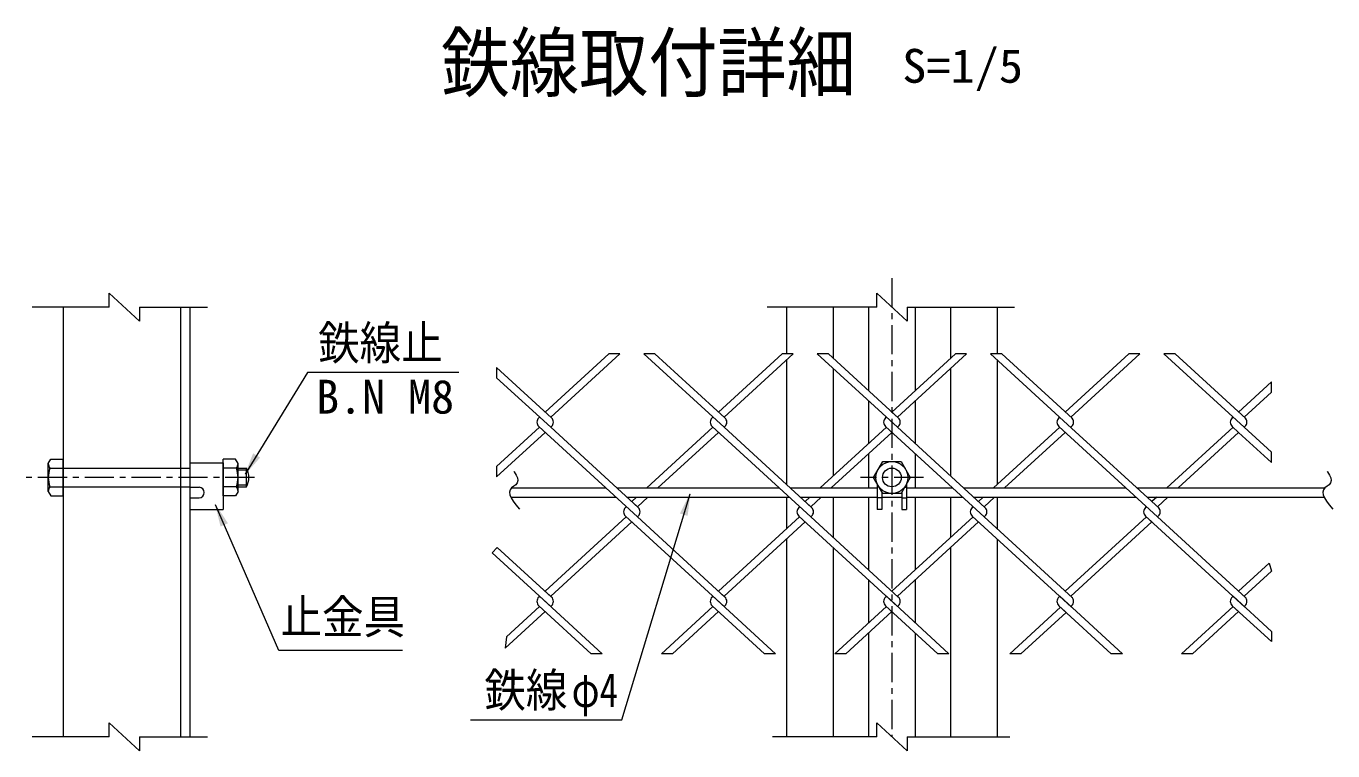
# Model space of a CAD drawing. Units: millimetres, scale not verified, with parts at other scales. Extents: x -4455 to 4455, y -3150 to 3150.
# Drawn here: x 1142 to 2815, y 361 to 1289 of the extents above; entities that cross this region are included whole.
import ezdxf
from ezdxf.enums import TextEntityAlignment as Align

# ---------------------------------------------------------------- set-up
doc = ezdxf.new("R2010")
doc.units = ezdxf.units.MM
doc.header["$LTSCALE"] = 30
doc.linetypes.add('DASHED', pattern=[7.5, 6, -1.5])
doc.linetypes.add('USER1', pattern=[2, 1.25, -0.25, 0.25, -0.25])
doc.layers.add('0-0_7詳細', color=7, linetype='Continuous', lineweight=18)
doc.styles.add('ＭＳ ゴシック', font='')
doc.styles.get('ＭＳ ゴシック').set_extended_font_data('MS Gothic')

msp = doc.modelspace()

# ---------------------------------------------------------------- linework, layer by layer
at = {"layer": '0-0_7詳細', "color": 1, "linetype": 'USER1'}
for p, q in [((2250.38, 966.54), (2250.38, 379.19)), ((1434.06, 711.29), (1141.59, 711.29)), ((2290.67, 711.29), (2210.03, 711.29))]:
    msp.add_line(p, q, dxfattribs=at)
at = {"layer": '0-0_7詳細', "color": 4}
for p, q in [((1248, 929.5), (1248, 947.5)), ((1286.78, 911.5), (1248, 947.5)), ((2269.76, 911.5), (2230.99, 947.5)), ((2230.99, 929.5), (2230.99, 947.5)), ((1248, 929.5), (1149.44, 929.5)), ((1286.78, 929.5), (1373.98, 929.5)), ((1286.78, 929.5), (1286.78, 911.5)), ((2230.99, 929.5), (2090.45, 929.5)), ((2269.76, 929.5), (2407.58, 929.5)), ((2269.76, 929.5), (2269.76, 911.5)), ((1286.78, 361.19), (1248, 397.19)), ((1248, 379.19), (1248, 397.19)), ((2269.76, 361.19), (2230.99, 397.19)), ((2230.99, 379.19), (2230.99, 397.19)), ((1248, 379.19), (1149.44, 379.19)), ((1286.78, 379.19), (1373.98, 379.19)), ((1286.78, 379.19), (1286.78, 361.19)), ((2230.99, 379.19), (2097.65, 379.19)), ((2269.76, 379.19), (2401.32, 379.19)), ((2269.76, 379.19), (2269.76, 361.19))]:
    msp.add_line(p, q, dxfattribs=at)
at = {"layer": '0-0_7詳細', "lineweight": 9}
for p, q in [((1189.21, 929.5), (1189.21, 379.19)), ((1339.21, 929.5), (1339.21, 379.19)), ((1351.21, 929.5), (1351.21, 379.19)), ((2115.38, 929.5), (2115.38, 869.66)), ((2175.38, 929.5), (2175.38, 863.83)), ((2220.38, 929.5), (2220.38, 822.59)), ((2280.38, 929.5), (2280.38, 822.59)), ((2325.38, 929.5), (2325.38, 863.83)), ((2385.38, 929.5), (2385.38, 869.66)), ((2115.38, 861.83), (2115.38, 702.33)), ((2385.38, 861.83), (2385.38, 702.33)), ((2175.38, 850.8), (2175.38, 713.36)), ((2325.38, 850.8), (2325.38, 713.36)), ((2220.38, 809.57), (2220.38, 754.59)), ((2280.38, 809.57), (2280.38, 754.59)), ((2243.27, 788.59), (2242.2, 787.61)), ((2243.27, 788.59), (2242.2, 787.61)), ((2220.38, 741.57), (2220.38, 697.94)), ((2280.38, 741.57), (2280.38, 697.94)), ((1170.01, 729.05), (1173.33, 734.81)), ((1170.01, 693.53), (1170.01, 729.05)), ((1172.07, 723.29), (1189.21, 723.29)), ((1173.33, 734.81), (1189.21, 734.81)), ((1189.21, 687.77), (1189.21, 734.81)), ((1351.21, 730.25), (1351.21, 698.75)), ((1351.21, 730.25), (1393.81, 730.25)), ((1393.81, 687.77), (1393.81, 734.81)), ((1409.68, 734.81), (1393.81, 734.81)), ((1393.81, 730.25), (1393.81, 670.25)), ((1410.95, 723.29), (1393.81, 723.29)), ((1413.01, 729.05), (1409.68, 734.81)), ((1413.01, 693.53), (1413.01, 729.05)), ((1413.01, 723.29), (1423.67, 723.29)), ((1423.67, 699.29), (1423.67, 723.29)), ((2231.63, 703.03), (2231.63, 670.25)), ((2269.13, 703.03), (2269.13, 670.25)), ((1170.01, 693.53), (1173.33, 687.77)), ((1172.07, 699.29), (1189.21, 699.29)), ((1173.33, 687.77), (1189.21, 687.77)), ((1351.21, 698.75), (1363.06, 698.75)), ((1410.95, 699.29), (1393.81, 699.29)), ((1413.01, 699.29), (1423.67, 699.29)), ((1763.12, 697.94), (1883.93, 697.94)), ((1898.14, 697.94), (2105.96, 697.94)), ((2120.17, 697.94), (2231.63, 697.94)), ((2234.1, 698.75), (2231.63, 698.75)), ((2237.63, 692.64), (2237.63, 670.25)), ((2266.66, 698.75), (2269.13, 698.75)), ((2269.13, 697.94), (2327.99, 697.94)), ((2342.2, 697.94), (2550.02, 697.94)), ((2564.23, 697.94), (2804.79, 697.94)), ((1351.21, 685.25), (1351.21, 670.25)), ((1351.21, 685.25), (1363.06, 685.25)), ((1351.21, 670.25), (1393.81, 670.25)), ((1762.4, 685.94), (1897.03, 685.94)), ((1911.24, 685.94), (2119.06, 685.94)), ((2115.38, 685.94), (2115.38, 645.35)), ((2133.27, 685.94), (2231.63, 685.94)), ((2175.38, 685.94), (2175.38, 634.33)), ((2220.38, 685.94), (2220.38, 593.1)), ((2237.63, 685.25), (2231.63, 685.25)), ((2237.63, 670.25), (2231.63, 670.25)), ((2237.63, 685.94), (2263.13, 685.94)), ((2263.13, 685.25), (2269.13, 685.25)), ((2269.13, 685.94), (2341.08, 685.94)), ((2280.38, 685.94), (2280.38, 593.1)), ((2325.38, 685.94), (2325.38, 634.33)), ((2355.29, 685.94), (2563.11, 685.94)), ((2385.38, 685.94), (2385.38, 645.35)), ((2577.32, 685.94), (2804.06, 685.94)), ((2115.38, 632.33), (2115.38, 379.19)), ((2175.38, 621.31), (2175.38, 379.19)), ((2325.38, 621.31), (2325.38, 379.19)), ((2385.38, 632.33), (2385.38, 379.19)), ((2220.38, 580.08), (2220.38, 525.1)), ((2280.38, 580.08), (2280.38, 525.1)), ((2220.38, 512.08), (2220.38, 379.19)), ((2280.38, 512.08), (2280.38, 379.19))]:
    msp.add_line(p, q, dxfattribs=at)
at = {"layer": '0-0_7詳細', "color": 3}
for p, q in [((1887.69, 869.66), (1806.32, 795.1)), ((1901.9, 869.66), (1813.42, 788.59)), ((1901.9, 869.66), (1887.69, 869.66)), ((2035.45, 775.57), (1932.77, 869.66)), ((2109.71, 869.66), (2028.35, 795.1)), ((2123.92, 869.66), (2035.45, 788.59)), ((2123.92, 869.66), (2109.71, 869.66)), ((2257.48, 775.57), (2154.8, 869.66)), ((2331.74, 869.66), (2250.38, 795.1)), ((2345.95, 869.66), (2257.48, 788.59)), ((2345.95, 869.66), (2331.74, 869.66)), ((2391.04, 869.66), (2376.83, 869.66)), ((2480.58, 774.59), (2376.83, 869.66)), ((2481.65, 786.63), (2391.04, 869.66)), ((2553.77, 869.66), (2472.4, 795.1)), ((2567.98, 869.66), (2479.51, 788.59)), ((2567.98, 869.66), (2553.77, 869.66)), ((2701.54, 775.57), (2598.86, 869.66)), ((2613.07, 869.66), (2598.86, 869.66)), ((2703.68, 786.63), (2613.07, 869.66)), ((1744.21, 852.02), (1744.21, 839)), ((1814.5, 787.61), (1744.21, 852.02)), ((1813.42, 775.57), (1744.21, 839)), ((2736.46, 833.61), (2694.43, 795.1)), ((2736.46, 820.59), (2701.54, 788.59)), ((2736.46, 820.59), (2736.46, 833.61)), ((1799.22, 788.59), (1798.14, 787.61)), ((1799.22, 788.59), (1798.14, 787.61)), ((2021.24, 788.59), (2020.17, 787.61)), ((2021.24, 788.59), (2020.17, 787.61)), ((2021.24, 788.59), (2020.17, 787.61)), ((2021.24, 788.59), (2020.17, 787.61)), ((2258.55, 787.61), (2250.38, 795.1)), ((2465.3, 788.59), (2464.23, 787.61)), ((2465.3, 788.59), (2464.23, 787.61)), ((2687.33, 788.59), (2686.26, 787.61)), ((2687.33, 788.59), (2686.26, 787.61)), ((1799.22, 775.57), (1744.21, 725.16)), ((1924.44, 660.82), (1798.14, 776.55)), ((1813.42, 775.57), (1814.86, 776.89)), ((1814.5, 776.55), (1813.42, 775.57)), ((1925.51, 672.86), (1813.42, 775.57)), ((2021.24, 775.57), (1936.53, 697.94)), ((2146.47, 660.82), (2020.17, 776.55)), ((2036.52, 776.55), (2035.45, 775.57)), ((2147.54, 672.86), (2035.45, 775.57)), ((2243.27, 775.57), (2158.55, 697.94)), ((2368.5, 660.82), (2242.2, 776.55)), ((2258.55, 776.55), (2257.48, 775.57)), ((2369.57, 672.86), (2257.48, 775.57)), ((2465.3, 775.57), (2380.58, 697.94)), ((2590.52, 660.82), (2464.23, 776.55)), ((2480.58, 776.55), (2479.51, 775.57)), ((2592.66, 671.88), (2480.58, 774.59)), ((2687.33, 775.57), (2602.61, 697.94)), ((2694.43, 769.06), (2686.26, 776.55)), ((2702.97, 776.89), (2701.54, 775.57)), ((2702.97, 776.89), (2701.54, 775.57)), ((2702.61, 776.55), (2701.54, 775.57)), ((2702.61, 776.55), (2701.54, 775.57)), ((2736.46, 743.57), (2701.54, 775.57)), ((1806.32, 769.06), (1744.21, 712.14)), ((2028.35, 769.06), (1950.74, 697.94)), ((2250.38, 769.06), (2172.76, 697.94)), ((2472.4, 769.06), (2394.79, 697.94)), ((2694.43, 769.06), (2616.82, 697.94)), ((2736.46, 730.55), (2694.43, 769.06)), ((2736.46, 730.55), (2736.46, 743.57)), ((1744.21, 725.16), (1744.21, 712.14)), ((1910.23, 673.84), (1909.16, 672.86)), ((1910.23, 673.84), (1909.16, 672.86)), ((1923.43, 685.94), (1917.33, 680.35)), ((1925.51, 672.86), (1917.33, 680.35)), ((1937.64, 685.94), (1924.44, 673.84)), ((2132.26, 673.84), (2131.19, 672.86)), ((2132.26, 673.84), (2131.19, 672.86)), ((2145.46, 685.94), (2139.36, 680.35)), ((2147.54, 672.86), (2139.36, 680.35)), ((2159.67, 685.94), (2146.47, 673.84)), ((2354.29, 673.84), (2353.21, 672.86)), ((2354.29, 673.84), (2353.21, 672.86)), ((2367.49, 685.94), (2361.39, 680.35)), ((2381.7, 685.94), (2368.5, 673.84)), ((2576.31, 673.84), (2575.24, 672.86)), ((2576.31, 673.84), (2575.24, 672.86)), ((2589.51, 685.94), (2583.42, 680.35)), ((2603.72, 685.94), (2590.52, 673.84)), ((1910.23, 660.82), (1806.32, 565.61)), ((1917.33, 654.31), (1813.42, 559.1)), ((2035.45, 546.08), (1909.16, 661.8)), ((1924.44, 660.82), (1925.88, 662.14)), ((1925.51, 661.8), (1924.44, 660.82)), ((2036.52, 558.12), (1924.44, 660.82)), ((2132.26, 660.82), (2028.35, 565.61)), ((2139.36, 654.31), (2035.45, 559.1)), ((2257.48, 546.08), (2131.19, 661.8)), ((2147.54, 661.8), (2146.47, 660.82)), ((2258.55, 558.12), (2146.47, 660.82)), ((2354.29, 660.82), (2250.38, 565.61)), ((2361.39, 654.31), (2257.48, 559.1)), ((2480.58, 545.1), (2353.21, 661.8)), ((2369.57, 661.8), (2368.5, 660.82)), ((2481.65, 557.14), (2368.5, 660.82)), ((2576.31, 660.82), (2472.4, 565.61)), ((2583.42, 654.31), (2479.51, 559.1)), ((2702.61, 545.1), (2575.24, 661.8)), ((2583.42, 654.31), (2575.24, 661.8)), ((2591.96, 662.14), (2590.52, 660.82)), ((2591.59, 661.8), (2590.52, 660.82)), ((2591.59, 661.8), (2590.52, 660.82)), ((2703.68, 557.14), (2590.52, 660.82)), ((1744.98, 621.82), (1738.44, 614.78)), ((1814.5, 558.12), (1744.98, 621.82)), ((1813.42, 546.08), (1738.44, 614.78)), ((2733.72, 601.61), (2694.43, 565.61)), ((2736.46, 591.1), (2701.54, 559.1)), ((2733.72, 601.61), (2736.46, 591.1)), ((1799.22, 559.1), (1798.14, 558.12)), ((1799.22, 559.1), (1798.14, 558.12)), ((1879.45, 485.58), (1799.22, 559.1)), ((1814.5, 558.12), (1806.32, 565.61)), ((2021.24, 559.1), (2020.17, 558.12)), ((2021.24, 559.1), (2020.17, 558.12)), ((2101.48, 485.58), (2021.24, 559.1)), ((2036.52, 558.12), (2028.35, 565.61)), ((2243.27, 559.1), (2242.2, 558.12)), ((2243.27, 559.1), (2242.2, 558.12)), ((2323.5, 485.58), (2243.27, 559.1)), ((2465.3, 559.1), (2464.23, 558.12)), ((2465.3, 559.1), (2464.23, 558.12)), ((2545.53, 485.58), (2465.3, 559.1)), ((2687.33, 559.1), (2686.26, 558.12)), ((2687.33, 559.1), (2686.26, 558.12)), ((2736.64, 513.91), (2687.33, 559.1)), ((1806.32, 539.57), (1754.97, 492.51)), ((1865.24, 485.58), (1798.14, 547.06)), ((1814.5, 547.06), (1813.42, 546.08)), ((2021.24, 546.08), (1955.22, 485.58)), ((2028.35, 539.57), (1969.43, 485.58)), ((2087.27, 485.58), (2020.17, 547.06)), ((2036.52, 547.06), (2035.45, 546.08)), ((2243.27, 546.08), (2177.25, 485.58)), ((2250.38, 539.57), (2191.46, 485.58)), ((2309.29, 485.58), (2242.2, 547.06)), ((2258.55, 547.06), (2257.48, 546.08)), ((2466.37, 545.1), (2401.42, 485.58)), ((2531.32, 485.58), (2464.23, 547.06)), ((2472.4, 539.57), (2464.23, 547.06)), ((2480.58, 547.06), (2479.51, 546.08)), ((2480.58, 547.06), (2479.51, 546.08)), ((2687.33, 546.08), (2621.3, 485.58)), ((2694.43, 539.57), (2635.51, 485.58)), ((2694.43, 539.57), (2686.26, 547.06)), ((2702.61, 547.06), (2701.54, 546.08)), ((2702.61, 547.06), (2701.54, 546.08)), ((1879.45, 485.58), (1865.24, 485.58)), ((1969.43, 485.58), (1955.22, 485.58)), ((2101.48, 485.58), (2087.27, 485.58)), ((2191.46, 485.58), (2177.25, 485.58)), ((2323.5, 485.58), (2309.29, 485.58)), ((2545.53, 485.58), (2531.32, 485.58)), ((2635.51, 485.58), (2621.3, 485.58))]:
    msp.add_line(p, q, dxfattribs=at)
at = {"layer": '0-0_7詳細', "color": 3, "linetype": 'DASHED'}
for p, q in [((1189.21, 723.29), (1351.21, 723.29)), ((1189.21, 699.29), (1351.21, 699.29))]:
    msp.add_line(p, q, dxfattribs=at)
at = {"layer": '0-0_7詳細', "color": 1}
for p, q in [((1413.01, 720.89), (1424.88, 720.89)), ((1413.01, 701.69), (1424.88, 701.69))]:
    msp.add_line(p, q, dxfattribs=at)
at = {"layer": '0-0_7詳細', "color": 3}
for points in [[(2036.52, 787.61), (1946.98, 869.66), (1932.77, 869.66)], [(2258.55, 787.61), (2169.01, 869.66), (2154.8, 869.66)], [(1799.22, 546.08), (1757, 507.4), (1754.97, 492.51)], [(2473.47, 538.58), (2415.63, 485.58), (2401.42, 485.58)], [(2736.64, 513.91), (2736.42, 501.09), (2686.26, 547.06)]]:
    msp.add_lwpolyline(points, dxfattribs=at)
at = {"layer": '0-0_7詳細', "color": 1}
for points in [[(1695.64, 845.85), (1501.85, 845.85), (1422.15, 715.59)], [(1710.73, 400.8), (1904.64, 400.8), (1991.91, 690.44)], [(1623.53, 489.77), (1465.02, 489.77), (1384.14, 676.29)]]:
    msp.add_lwpolyline(points, dxfattribs=at)
at = {"layer": '0-0_7詳細', "color": 3}
msp.add_lwpolyline([(2226.86, 711.29), (2238.62, 731.66), (2262.14, 731.66), (2273.9, 711.29), (2262.14, 690.92), (2238.62, 690.92)], close=True, dxfattribs=at)
at = {"layer": '0-0_7詳細', "color": 4}
for points in [[(1766.2, 719.03), (1766.51, 718.65), (1769.17, 714.45), (1770.74, 710.69), (1771.21, 707.37), (1770.58, 704.5), (1768.86, 702.07), (1766.04, 700.08), (1763.22, 698.07), (1761.46, 695.59), (1760.78, 692.63), (1761.17, 689.2), (1762.64, 685.29), (1765.18, 680.91), (1768.79, 676.05), (1773.48, 670.72)], [(2807.86, 719.03), (2808.17, 718.65), (2810.83, 714.45), (2812.4, 710.69), (2812.87, 707.37), (2812.25, 704.5), (2810.52, 702.07), (2807.71, 700.08), (2804.88, 698.07), (2803.12, 695.59), (2802.44, 692.63), (2802.84, 689.2), (2804.3, 685.29), (2806.84, 680.91), (2810.46, 676.05), (2815.15, 670.72)]]:
    msp.add_lwpolyline(points, dxfattribs=at)
at = {"layer": '0-0_7詳細', "lineweight": 9}
for points in [[(1413.01, 693.53), (1409.68, 687.77), (1393.81, 687.77)], [(2263.13, 692.64), (2263.13, 670.25), (2269.13, 670.25)]]:
    msp.add_lwpolyline(points, dxfattribs=at)
at = {"layer": '0-0_7詳細', "color": 3}
for radius in [20.4, 12]:
    msp.add_circle((2250.38, 711.29), radius, dxfattribs=at)
for centre, start, end in [((1803.21, 782.08), 132.5, 227.5), ((1809.43, 782.08), 312.5, 47.5), ((2025.24, 782.08), 132.5, 227.5), ((2031.46, 782.08), 312.5, 47.5), ((2247.27, 782.08), 132.5, 227.5), ((2253.48, 782.08), 312.5, 47.5), ((2469.3, 782.08), 132.5, 227.5), ((2475.51, 782.08), 312.5, 47.5), ((2691.32, 782.08), 132.5, 227.5), ((2697.54, 782.08), 312.5, 47.5), ((1914.23, 667.33), 132.5, 227.5), ((1920.44, 667.33), 312.5, 47.5), ((2136.25, 667.33), 132.5, 227.5), ((2142.47, 667.33), 312.5, 47.5), ((2358.28, 667.33), 132.5, 227.5), ((2364.5, 667.33), 312.5, 47.5), ((2580.31, 667.33), 132.5, 227.5), ((2586.53, 667.33), 312.5, 47.5), ((1803.21, 552.59), 132.5, 227.5), ((1809.43, 552.59), 312.5, 47.5), ((2025.24, 552.59), 132.5, 227.5), ((2031.46, 552.59), 312.5, 47.5), ((2247.27, 552.59), 132.5, 227.5), ((2253.48, 552.59), 312.5, 47.5), ((2469.3, 552.59), 132.5, 227.5), ((2475.51, 552.59), 312.5, 47.5), ((2691.32, 552.59), 132.5, 227.5), ((2697.54, 552.59), 312.5, 47.5)]:
    msp.add_arc(centre, 7.5, start, end, dxfattribs=at)
at = {"layer": '0-0_7詳細', "lineweight": 9}
for centre, radius, start, end in [((1179.1, 729.05), 9.09, 180, 219.3382), ((1206.01, 711.29), 36, 160.52878, 199.47122), ((1403.92, 729.05), 9.09, 320.6618, 0), ((1377.01, 711.29), 36, 340.52878, 19.47122), ((1402.88, 711.29), 24, 330, 30), ((1179.1, 693.53), 9.09, 140.6618, 180), ((1363.06, 692), 6.75, 270, 90), ((1403.92, 693.53), 9.09, 0, 39.3382)]:
    msp.add_arc(centre, radius, start, end, dxfattribs=at)
at = {"layer": '0-0_7詳細', "color": 1}
for points in [[(1421.1, 713.89), (1432.32, 742.19), (1441.2, 736.76)], [(1992.48, 692.36), (1988.82, 662.13), (1978.84, 665.14)], [(1383.35, 678.13), (1400.06, 652.68), (1390.5, 648.53)]]:
    msp.add_solid(points, dxfattribs=at)

# ---------------------------------------------------------------- texts
at = {"layer": '0-0_7詳細', "style": 'ＭＳ ゴシック', "width": 0.9}
msp.add_text('鉄線取付詳細', height=72.14, dxfattribs=at).set_placement((1672.72, 1184.78), align=Align.BOTTOM_LEFT)
at = {"layer": '0-0_7詳細', "color": 3, "style": 'ＭＳ ゴシック'}
for s, width, p in [('S=1/5', 1.05, (2263.59, 1203.76)), ('鉄線止', 0.9, (1515.49, 849.05)), ('止金具', 0.9, (1467.36, 498.17)), ('鉄線', 0.9, (1728.41, 404.39)), ('φ4', 0.8, (1840.2, 404.39))]:
    msp.add_text(s, height=43.33, dxfattribs=dict(at, width=width)).set_placement(p, align=Align.BOTTOM_LEFT)
msp.add_text('B.N M8', height=43.33, dxfattribs=at).set_placement((1512.92, 780.07), align=Align.BOTTOM_LEFT)

doc.saveas('drawing.dxf')
